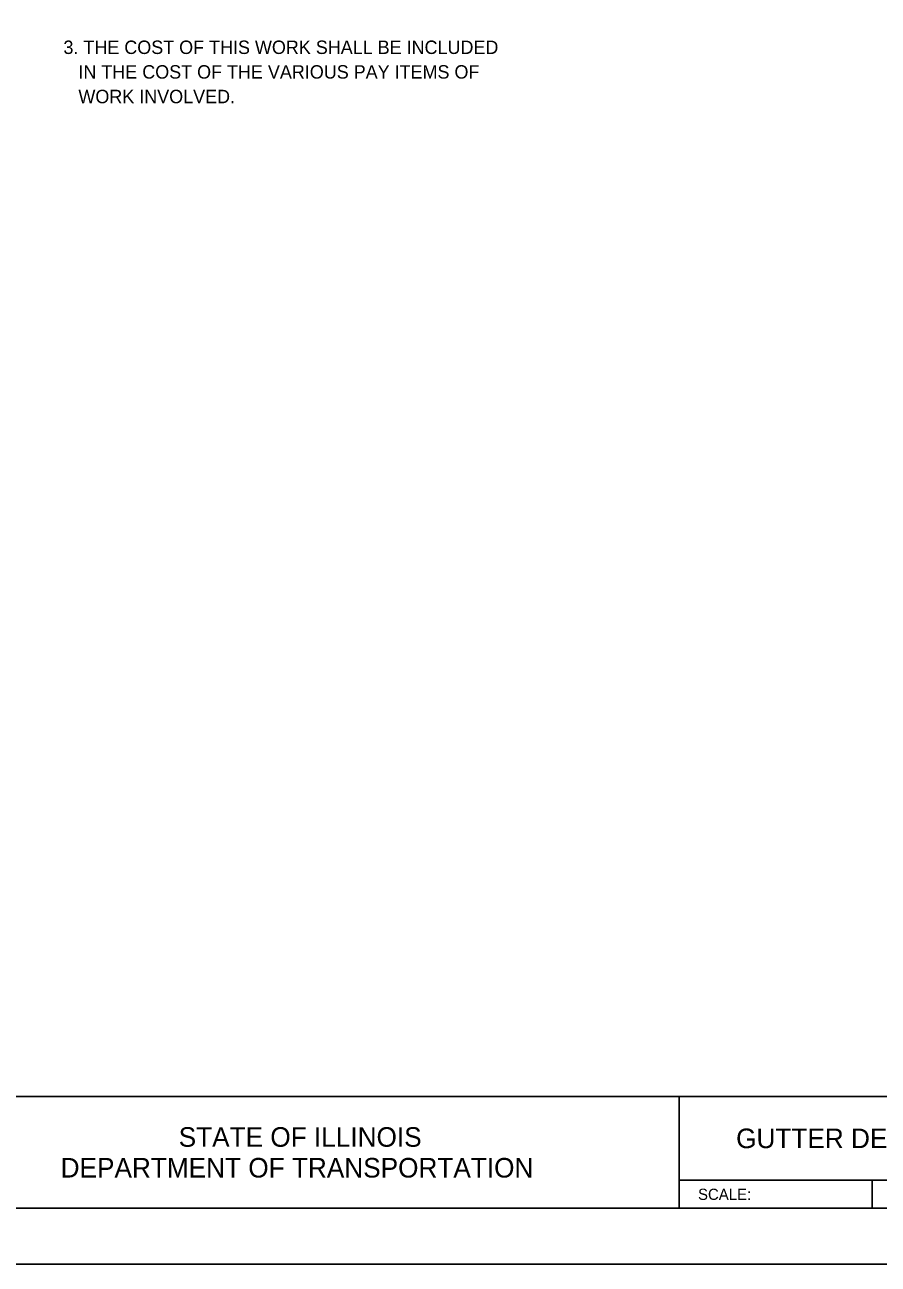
# Model space of a CAD drawing. Extents: x 99512 to 100192, y 99869 to 100309.
# Drawn here: x 99811 to 99963.6, y 99868.6 to 100090.2 of the extents above; entities that cross this region are included whole.
import ezdxf

# ---------------------------------------------------------------- set-up
doc = ezdxf.new("R2010")
doc.units = 0
for name, color, linetype in [('Design_PR_Roadway Notes', 7, 'Continuous'), ('Sheets_50 Reference Boundary', 7, 'Continuous'), ('Sheets_General Details', 7, 'Continuous'), ('Sheets_Printer Plotting Border', 7, 'Continuous')]:
    doc.layers.add(name, color=color, linetype=linetype)

msp = doc.modelspace()

# ---------------------------------------------------------------- linework, layer by layer
at = {"layer": 'Sheets_50 Reference Boundary'}
msp.add_lwpolyline([(99552.47, 100298.64), (100182.47, 100298.64), (100182.47, 99898.64), (99552.47, 99898.64)], close=True, dxfattribs=at)
at = {"layer": 'Sheets_General Details'}
for p, q in [((99552.47, 99898.64), (100182.47, 99898.64)), ((99927.96, 99898.64), (99927.96, 99878.64)), ((99927.96, 99883.64), (100081.96, 99883.64)), ((99962.47, 99883.64), (99962.47, 99878.64)), ((100192.47, 99868.64), (99512.47, 99868.64))]:
    msp.add_line(p, q, dxfattribs=at)
msp.add_lwpolyline([(99552.47, 100298.64), (100182.47, 100298.64), (100182.47, 99878.64), (99552.47, 99878.64)], close=True, dxfattribs=at)
at = {"layer": 'Sheets_Printer Plotting Border'}
msp.add_lwpolyline([(99512.47, 99868.64), (100192.47, 99868.64), (100192.47, 100308.64), (99512.47, 100308.64)], close=True, dxfattribs=at)

# ---------------------------------------------------------------- texts
at = {"layer": 'Design_PR_Roadway Notes'}
for s, p in [('3. THE COST OF THIS WORK SHALL BE INCLUDED', (99817.9, 100085.01)), ('   IN THE COST OF THE VARIOUS PAY ITEMS OF', (99817.9, 100080.61)), ('   WORK INVOLVED.', (99817.9, 100076.21))]:
    msp.add_text(s, height=2.4, dxfattribs=at).set_placement(p)
at = {"layer": 'Sheets_General Details'}
for s, height, p in [('STATE OF ILLINOIS', 3.5, (99838.5, 99889.64)), ('GUTTER DEPRESSION AT INLETS, CATCH BASINS AND MANHOLES', 3.5, (99938.15, 99889.39)), ('DEPARTMENT OF TRANSPORTATION', 3.5, (99817.4, 99884.14)), ('SCALE:          ', 2, (99931.34, 99880.14))]:
    msp.add_text(s, height=height, dxfattribs=at).set_placement(p)

doc.saveas('drawing.dxf')
